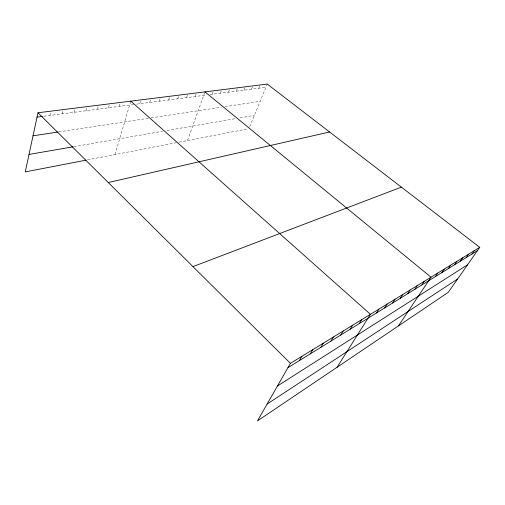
<?xml version="1.0" encoding="UTF-8"?>
<svg xmlns="http://www.w3.org/2000/svg" width="505" height="505" viewBox="0 0 505 505"><rect width="100%" height="100%" fill="white"/><g stroke="black" fill="none" stroke-linecap="round" stroke-linejoin="round"><path stroke-width="0.38" stroke-dasharray="2.52 1.89" d="M49.875 115.449L50.847 111.157M62.304 113.833L63.314 109.598M74.368 112.261L75.403 108.083M86.071 110.74L87.138 106.618M97.44 109.257L98.532 105.191M108.48 107.818L109.598 103.809M119.212 106.422L120.348 102.458M114.988 154.562L130.795 101.151M139.784 103.746L140.964 99.883M149.657 102.458L150.85 98.645M159.258 101.208L160.47 97.44M168.613 99.99L169.838 96.266M177.722 98.803L178.966 95.129M186.597 97.648L187.854 94.012M195.252 96.518L196.514 92.933M187.469 140.548L204.961 91.872M212.157 94.321L213.445 90.812M220.414 93.242L221.708 89.776M228.468 92.194L229.775 88.773M236.327 91.171L237.634 87.788M243.991 90.174L245.31 86.828M251.471 89.202L252.797 85.888M258.781 88.249L260.107 84.973M249.71 126.692L267.246 84.082M87.498 159.87L177.64 142.448M179.18 142.151L248.182 128.807M73.875 146.658L162.541 131.287M167.029 130.505L235.57 118.624M240.026 117.854L254.368 115.367M58.732 131.912L148.18 118.322M151.109 117.88L221.392 107.199M224.984 106.656L260.157 101.309M43.84 116.238L133.541 104.554M136.666 104.15L206.766 95.022M209.846 94.618L265.914 87.321"/><path stroke-width="0.76" d="M479.75 247.336L290.425 363.348L257.449 420.917L448.32 292.3L479.75 247.336L267.246 84.082L37.989 112.766L25.25 171.908L85.964 160.167M299.339 360.62L301.807 356.372M310.272 353.866L312.746 349.668M320.795 347.371L323.269 343.223M330.926 341.115L333.407 337.012M340.692 335.08L343.173 331.027M350.11 329.266L352.591 325.258M359.2 323.654L361.675 319.69M337.087 367.255L370.443 314.318L130.795 101.151M376.452 312.999L378.914 309.123M384.652 307.936L387.108 304.105M392.581 303.038L395.03 299.25M400.25 298.303L402.693 294.554M407.68 293.714L410.11 290.009M414.876 289.27L417.3 285.603M421.852 284.959L424.263 281.335M398.376 325.959L431.017 277.201L204.961 91.872M435.379 276.607L437.766 273.06M441.938 272.561L444.312 269.051M448.295 268.635L450.662 265.163M454.468 264.822L456.823 261.388M460.465 261.117L462.801 257.72M466.285 257.518L468.615 254.16M471.948 254.028L474.258 250.701M267.088 404.088L457.65 278.949M277.453 385.99L467.554 264.79M287.964 367.646L477.452 250.625M192.979 266.615L401.387 187.134M108.272 182.532L329.601 131.982M29.012 154.435L73.111 146.791M33.021 135.82L57.98 132.026M37.054 117.122L42.332 116.434M37.989 112.766L290.425 363.348"/></g></svg>
